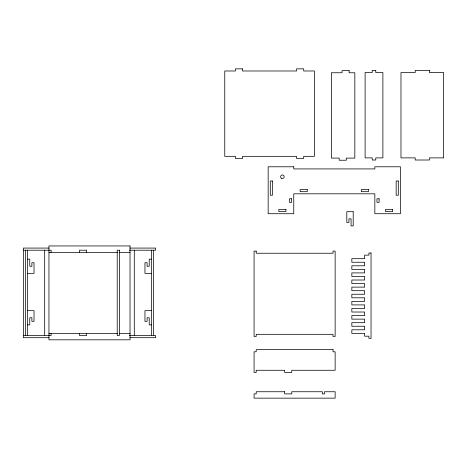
<?xml version="1.0" encoding="UTF-8"?>
<svg xmlns="http://www.w3.org/2000/svg" width="467" height="467" viewBox="0 0 467 467"><rect width="100%" height="100%" fill="white"/><g stroke="black" fill="none" stroke-linecap="round" stroke-linejoin="round"><path stroke-width="0.7" d="M48.953 248.082L23.35 248.082L23.35 337.688L48.953 337.688M130.024 248.082L155.628 248.082L155.628 250.213L129.312 250.213M23.35 250.213L51.084 250.213L51.084 252.349M48.953 252.349L117.748 252.349M119.178 252.349L130.024 252.349M27.617 259.156L29.748 259.156L29.748 266.266L31.884 266.266L31.884 262.711L34.015 262.711L34.015 273.376L27.617 273.376M151.361 259.156L149.224 259.156L149.224 266.266L147.093 266.266L147.093 262.711L144.957 262.711L144.957 273.376L151.361 273.376M27.617 310.666L34.015 310.666L34.015 321.331L31.884 321.331L31.884 317.776L29.748 317.776L29.748 324.886L27.617 324.886M151.361 310.666L144.957 310.666L144.957 321.331L147.093 321.331L147.093 317.776L149.224 317.776L149.224 324.886L151.361 324.886M48.953 333.42L117.748 333.42M119.178 333.42L130.024 333.42M23.35 335.551L51.084 335.551L51.084 333.42M129.312 335.551L155.628 335.551L155.628 337.688L130.024 337.688M153.491 250.213L153.491 335.551M151.361 250.213L151.361 335.551M134.292 250.213L134.292 335.551M86.646 252.349L86.646 250.213L79.53 250.213L79.53 252.349M86.646 333.42L86.646 335.551L79.53 335.551L79.53 333.42M44.686 250.213L44.686 335.551M27.617 250.213L27.617 335.551M25.481 250.213L25.481 335.551M242.542 68.853L235.426 68.853L235.426 70.984L224.761 70.984L224.761 156.322L235.426 156.322L235.426 158.459L242.542 158.459L242.542 156.322L296.586 156.322L296.586 158.459L303.702 158.459L303.702 156.322L314.367 156.322L314.367 70.984L303.702 70.984L303.702 68.853L296.586 68.853L296.586 70.984L242.542 70.984L242.542 68.853M375.777 70.406L372.217 70.406L372.217 72.543L365.106 72.543L365.106 157.881L372.217 157.881L372.217 160.012L375.777 160.012L375.777 157.881L382.887 157.881L382.887 72.543L375.777 72.543L375.777 70.406M429.424 70.406L415.204 70.406L415.204 72.543L400.978 72.543L400.978 157.881L415.204 157.881L415.204 160.012L429.424 160.012L429.424 157.881L443.65 157.881L443.65 72.543L429.424 72.543L429.424 70.406M349.141 70.628L342.031 70.628L342.031 72.759L331.366 72.759L331.366 158.103L339.188 158.103L339.188 160.234L346.298 160.234L346.298 158.103L354.832 158.103L354.832 72.759L349.141 72.759L349.141 70.628M293.761 166.783L268.163 166.783L268.163 213.723L293.761 213.723L293.761 193.811L374.838 193.811L374.838 213.723L400.435 213.723L400.435 166.783L374.838 166.783L374.838 168.92L293.761 168.92L293.761 166.783M272.43 181.009L270.294 181.009L270.294 195.229L272.43 195.229L272.43 181.009M398.304 181.009L396.168 181.009L396.168 195.229L398.304 195.229L398.304 181.009M307.274 189.544L300.164 189.544L300.164 191.674L307.274 191.674L307.274 189.544M368.434 189.544L361.324 189.544L361.324 191.674L368.434 191.674L368.434 189.544M291.63 198.784L289.493 198.784L289.493 202.345L291.63 202.345L291.63 198.784M379.105 198.784L376.968 198.784L376.968 202.345L379.105 202.345L379.105 198.784M285.938 209.455L278.828 209.455L278.828 211.586L285.938 211.586L285.938 209.455M392.613 209.455L385.503 209.455L385.503 211.586L392.613 211.586L392.613 209.455M353.204 211.709L346.8 211.709L346.8 222.374L348.937 222.374L348.937 218.819L351.067 218.819L351.067 225.935L353.204 225.935L353.204 211.709M130.024 245.946L48.953 245.946L48.953 339.818L130.024 339.818L130.024 245.946M119.359 250.213L117.223 250.213L117.223 335.551L119.359 335.551L119.359 250.213M256.208 251.106L254.071 251.106L254.071 336.444L256.208 336.444L256.208 334.314L333.012 334.314L333.012 336.444L335.143 336.444L335.143 251.106L333.012 251.106L333.012 253.237L256.208 253.237L256.208 251.106M371.037 252.997L368.901 252.997L368.901 255.128L364.639 255.128L364.639 258.683L351.838 258.683L351.838 262.244L364.639 262.244L364.639 265.799L351.838 265.799L351.838 269.354L364.639 269.354L364.639 272.909L351.838 272.909L351.838 276.464L364.639 276.464L364.639 280.019L351.838 280.019L351.838 283.574L364.639 283.574L364.639 287.129L351.838 287.129L351.838 290.69L364.639 290.69L364.639 294.245L351.838 294.245L351.838 297.8L364.639 297.8L364.639 301.355L351.838 301.355L351.838 304.91L364.639 304.91L364.639 308.465L351.838 308.465L351.838 312.02L364.639 312.02L364.639 315.581L351.838 315.581L351.838 319.136L364.639 319.136L364.639 322.691L351.838 322.691L351.838 326.246L364.639 326.246L364.639 329.801L351.838 329.801L351.838 333.356L364.639 333.356L364.639 336.199L368.901 336.199L368.901 338.336L371.037 338.336L371.037 252.997M333.012 349.649L256.208 349.649L256.208 351.785L254.071 351.785L254.071 372.409L256.208 372.409L256.208 370.273L284.654 370.273L284.654 372.409L291.764 372.409L291.764 370.273L335.143 370.273L335.143 351.785L333.012 351.785L333.012 349.649M284.654 391.749L256.208 391.749L256.208 393.879L254.071 393.879L254.071 398.147L335.143 398.147L335.143 391.749L324.477 391.749L324.477 393.879L322.341 393.879L322.341 391.749L291.764 391.749L291.764 393.879L284.654 393.879L284.654 391.749M281.496 178.283A1.78 1.78 0 0 0 284.164 176.742A1.78 1.78 0 0 0 281.496 175.201A1.78 1.78 0 0 0 281.496 178.283"/></g></svg>
